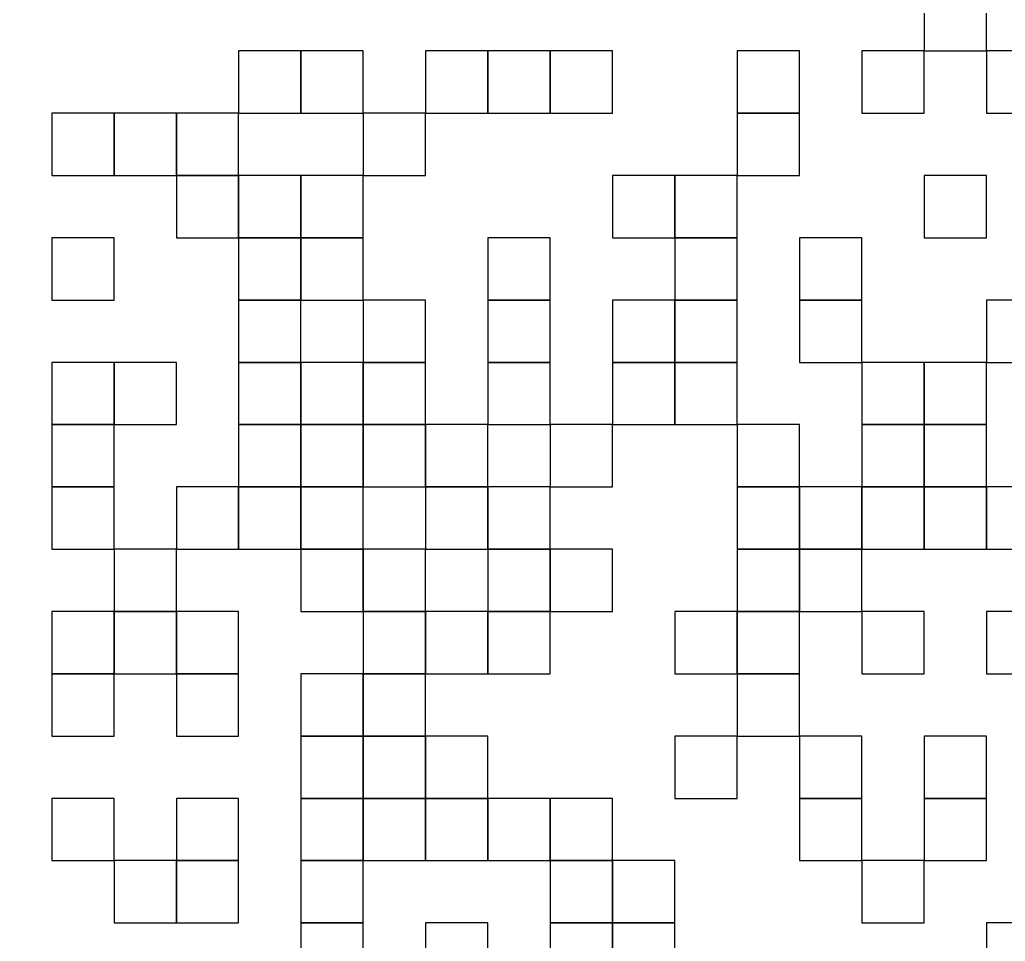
# Model space of a CAD drawing. Header units: millimetres. Extents: x -18 to 18, y -61 to 61.
# Drawn here: x -13.375 to -9.527, y 52.401 to 56.001 of the extents above; entities that cross this region are included whole.
import ezdxf

# ---------------------------------------------------------------- set-up
doc = ezdxf.new("R2010")
doc.units = ezdxf.units.MM
doc.header["$MEASUREMENT"] = 0
doc.layers.add('Layer 1', color=7, linetype='Continuous')

msp = doc.modelspace()

# ---------------------------------------------------------------- linework, layer by layer
at = {"layer": 'Layer 1', "color": 2}
msp.add_open_spline([(18.4995, 61.0002), (18.4995, 61.0002), (-18.4996, 61.0002), (-18.4996, 61.0002), (-18.4996, 61.0002), (-18.4996, 61.0002), (-18.4996, -61.0002), (-18.4996, -61.0002), (-18.4996, -61.0002), (-18.4996, -61.0002), (18.4995, -61.0002), (18.4995, -61.0002), (18.4995, -61.0002), (18.4995, -61.0002), (18.4995, 61.0002), (18.4995, 61.0002)], degree=3, knots=[0, 0, 0, 0, 0.2, 0.2, 0.2, 0.2, 0.4, 0.4, 0.4, 0.4, 0.6, 0.6, 0.6, 0.6, 1, 1, 1, 1], dxfattribs=at)
at = {"layer": 'Layer 1'}
for points in [[(-9.6008, 56.1222), (-9.6008, 56.1222), (-9.6008, 55.8789), (-9.6008, 55.8789), (-9.6008, 55.8789), (-9.6008, 55.8789), (-9.8442, 55.8789), (-9.8442, 55.8789), (-9.8442, 55.8789), (-9.8442, 55.8789), (-9.8442, 56.1222), (-9.8442, 56.1222), (-9.8442, 56.1222), (-9.8442, 56.1222), (-9.6008, 56.1222), (-9.6008, 56.1222)], [(-12.2771, 55.8789), (-12.2771, 55.8789), (-12.2771, 55.6355), (-12.2771, 55.6355), (-12.2771, 55.6355), (-12.2771, 55.6355), (-12.5204, 55.6355), (-12.5204, 55.6355), (-12.5204, 55.6355), (-12.5204, 55.6355), (-12.5204, 55.8789), (-12.5204, 55.8789), (-12.5204, 55.8789), (-12.5204, 55.8789), (-12.2771, 55.8789), (-12.2771, 55.8789)], [(-12.0337, 55.8789), (-12.0337, 55.8789), (-12.0337, 55.6355), (-12.0337, 55.6355), (-12.0337, 55.6355), (-12.0337, 55.6355), (-12.2771, 55.6355), (-12.2771, 55.6355), (-12.2771, 55.6355), (-12.2771, 55.6355), (-12.2771, 55.8789), (-12.2771, 55.8789), (-12.2771, 55.8789), (-12.2771, 55.8789), (-12.0337, 55.8789), (-12.0337, 55.8789)], [(-11.5472, 55.8789), (-11.5472, 55.8789), (-11.5472, 55.6355), (-11.5472, 55.6355), (-11.5472, 55.6355), (-11.5472, 55.6355), (-11.7905, 55.6355), (-11.7905, 55.6355), (-11.7905, 55.6355), (-11.7905, 55.6355), (-11.7905, 55.8789), (-11.7905, 55.8789), (-11.7905, 55.8789), (-11.7905, 55.8789), (-11.5472, 55.8789), (-11.5472, 55.8789)], [(-11.3039, 55.8789), (-11.3039, 55.8789), (-11.3039, 55.6355), (-11.3039, 55.6355), (-11.3039, 55.6355), (-11.3039, 55.6355), (-11.5472, 55.6355), (-11.5472, 55.6355), (-11.5472, 55.6355), (-11.5472, 55.6355), (-11.5472, 55.8789), (-11.5472, 55.8789), (-11.5472, 55.8789), (-11.5472, 55.8789), (-11.3039, 55.8789), (-11.3039, 55.8789)], [(-11.0605, 55.8789), (-11.0605, 55.8789), (-11.0605, 55.6355), (-11.0605, 55.6355), (-11.0605, 55.6355), (-11.0605, 55.6355), (-11.3039, 55.6355), (-11.3039, 55.6355), (-11.3039, 55.6355), (-11.3039, 55.6355), (-11.3039, 55.8789), (-11.3039, 55.8789), (-11.3039, 55.8789), (-11.3039, 55.8789), (-11.0605, 55.8789), (-11.0605, 55.8789)], [(-10.3307, 55.8789), (-10.3307, 55.8789), (-10.3307, 55.6355), (-10.3307, 55.6355), (-10.3307, 55.6355), (-10.3307, 55.6355), (-10.574, 55.6355), (-10.574, 55.6355), (-10.574, 55.6355), (-10.574, 55.6355), (-10.574, 55.8789), (-10.574, 55.8789), (-10.574, 55.8789), (-10.574, 55.8789), (-10.3307, 55.8789), (-10.3307, 55.8789)], [(-9.8442, 55.8789), (-9.8442, 55.8789), (-9.8442, 55.6355), (-9.8442, 55.6355), (-9.8442, 55.6355), (-9.8442, 55.6355), (-10.0875, 55.6355), (-10.0875, 55.6355), (-10.0875, 55.6355), (-10.0875, 55.6355), (-10.0875, 55.8789), (-10.0875, 55.8789), (-10.0875, 55.8789), (-10.0875, 55.8789), (-9.8442, 55.8789), (-9.8442, 55.8789)], [(-9.3575, 55.8789), (-9.3575, 55.8789), (-9.3575, 55.6355), (-9.3575, 55.6355), (-9.3575, 55.6355), (-9.3575, 55.6355), (-9.6008, 55.6355), (-9.6008, 55.6355), (-9.6008, 55.6355), (-9.6008, 55.6355), (-9.6008, 55.8789), (-9.6008, 55.8789), (-9.6008, 55.8789), (-9.6008, 55.8789), (-9.3575, 55.8789), (-9.3575, 55.8789)], [(-13.0069, 55.6355), (-13.0069, 55.6355), (-13.0069, 55.3922), (-13.0069, 55.3922), (-13.0069, 55.3922), (-13.0069, 55.3922), (-13.2503, 55.3922), (-13.2503, 55.3922), (-13.2503, 55.3922), (-13.2503, 55.3922), (-13.2503, 55.6355), (-13.2503, 55.6355), (-13.2503, 55.6355), (-13.2503, 55.6355), (-13.0069, 55.6355), (-13.0069, 55.6355)], [(-12.7636, 55.6355), (-12.7636, 55.6355), (-12.7636, 55.3922), (-12.7636, 55.3922), (-12.7636, 55.3922), (-12.7636, 55.3922), (-13.0069, 55.3922), (-13.0069, 55.3922), (-13.0069, 55.3922), (-13.0069, 55.3922), (-13.0069, 55.6355), (-13.0069, 55.6355), (-13.0069, 55.6355), (-13.0069, 55.6355), (-12.7636, 55.6355), (-12.7636, 55.6355)], [(-12.5204, 55.6355), (-12.5204, 55.6355), (-12.5204, 55.3922), (-12.5204, 55.3922), (-12.5204, 55.3922), (-12.5204, 55.3922), (-12.7636, 55.3922), (-12.7636, 55.3922), (-12.7636, 55.3922), (-12.7636, 55.3922), (-12.7636, 55.6355), (-12.7636, 55.6355), (-12.7636, 55.6355), (-12.7636, 55.6355), (-12.5204, 55.6355), (-12.5204, 55.6355)], [(-11.7905, 55.6355), (-11.7905, 55.6355), (-11.7905, 55.3922), (-11.7905, 55.3922), (-11.7905, 55.3922), (-11.7905, 55.3922), (-12.0337, 55.3922), (-12.0337, 55.3922), (-12.0337, 55.3922), (-12.0337, 55.3922), (-12.0337, 55.6355), (-12.0337, 55.6355), (-12.0337, 55.6355), (-12.0337, 55.6355), (-11.7905, 55.6355), (-11.7905, 55.6355)], [(-10.3307, 55.6355), (-10.3307, 55.6355), (-10.3307, 55.3922), (-10.3307, 55.3922), (-10.3307, 55.3922), (-10.3307, 55.3922), (-10.574, 55.3922), (-10.574, 55.3922), (-10.574, 55.3922), (-10.574, 55.3922), (-10.574, 55.6355), (-10.574, 55.6355), (-10.574, 55.6355), (-10.574, 55.6355), (-10.3307, 55.6355), (-10.3307, 55.6355)], [(-12.5204, 55.3922), (-12.5204, 55.3922), (-12.5204, 55.149), (-12.5204, 55.149), (-12.5204, 55.149), (-12.5204, 55.149), (-12.7636, 55.149), (-12.7636, 55.149), (-12.7636, 55.149), (-12.7636, 55.149), (-12.7636, 55.3922), (-12.7636, 55.3922), (-12.7636, 55.3922), (-12.7636, 55.3922), (-12.5204, 55.3922), (-12.5204, 55.3922)], [(-12.2771, 55.3922), (-12.2771, 55.3922), (-12.2771, 55.149), (-12.2771, 55.149), (-12.2771, 55.149), (-12.2771, 55.149), (-12.5204, 55.149), (-12.5204, 55.149), (-12.5204, 55.149), (-12.5204, 55.149), (-12.5204, 55.3922), (-12.5204, 55.3922), (-12.5204, 55.3922), (-12.5204, 55.3922), (-12.2771, 55.3922), (-12.2771, 55.3922)], [(-12.0337, 55.3922), (-12.0337, 55.3922), (-12.0337, 55.149), (-12.0337, 55.149), (-12.0337, 55.149), (-12.0337, 55.149), (-12.2771, 55.149), (-12.2771, 55.149), (-12.2771, 55.149), (-12.2771, 55.149), (-12.2771, 55.3922), (-12.2771, 55.3922), (-12.2771, 55.3922), (-12.2771, 55.3922), (-12.0337, 55.3922), (-12.0337, 55.3922)], [(-10.8172, 55.3922), (-10.8172, 55.3922), (-10.8172, 55.149), (-10.8172, 55.149), (-10.8172, 55.149), (-10.8172, 55.149), (-11.0605, 55.149), (-11.0605, 55.149), (-11.0605, 55.149), (-11.0605, 55.149), (-11.0605, 55.3922), (-11.0605, 55.3922), (-11.0605, 55.3922), (-11.0605, 55.3922), (-10.8172, 55.3922), (-10.8172, 55.3922)], [(-10.574, 55.3922), (-10.574, 55.3922), (-10.574, 55.149), (-10.574, 55.149), (-10.574, 55.149), (-10.574, 55.149), (-10.8172, 55.149), (-10.8172, 55.149), (-10.8172, 55.149), (-10.8172, 55.149), (-10.8172, 55.3922), (-10.8172, 55.3922), (-10.8172, 55.3922), (-10.8172, 55.3922), (-10.574, 55.3922), (-10.574, 55.3922)], [(-9.6008, 55.3922), (-9.6008, 55.3922), (-9.6008, 55.149), (-9.6008, 55.149), (-9.6008, 55.149), (-9.6008, 55.149), (-9.8442, 55.149), (-9.8442, 55.149), (-9.8442, 55.149), (-9.8442, 55.149), (-9.8442, 55.3922), (-9.8442, 55.3922), (-9.8442, 55.3922), (-9.8442, 55.3922), (-9.6008, 55.3922), (-9.6008, 55.3922)], [(-13.0069, 55.149), (-13.0069, 55.149), (-13.0069, 54.9057), (-13.0069, 54.9057), (-13.0069, 54.9057), (-13.0069, 54.9057), (-13.2503, 54.9057), (-13.2503, 54.9057), (-13.2503, 54.9057), (-13.2503, 54.9057), (-13.2503, 55.149), (-13.2503, 55.149), (-13.2503, 55.149), (-13.2503, 55.149), (-13.0069, 55.149), (-13.0069, 55.149)], [(-12.2771, 55.149), (-12.2771, 55.149), (-12.2771, 54.9057), (-12.2771, 54.9057), (-12.2771, 54.9057), (-12.2771, 54.9057), (-12.5204, 54.9057), (-12.5204, 54.9057), (-12.5204, 54.9057), (-12.5204, 54.9057), (-12.5204, 55.149), (-12.5204, 55.149), (-12.5204, 55.149), (-12.5204, 55.149), (-12.2771, 55.149), (-12.2771, 55.149)], [(-12.0337, 55.149), (-12.0337, 55.149), (-12.0337, 54.9057), (-12.0337, 54.9057), (-12.0337, 54.9057), (-12.0337, 54.9057), (-12.2771, 54.9057), (-12.2771, 54.9057), (-12.2771, 54.9057), (-12.2771, 54.9057), (-12.2771, 55.149), (-12.2771, 55.149), (-12.2771, 55.149), (-12.2771, 55.149), (-12.0337, 55.149), (-12.0337, 55.149)], [(-11.3039, 55.149), (-11.3039, 55.149), (-11.3039, 54.9057), (-11.3039, 54.9057), (-11.3039, 54.9057), (-11.3039, 54.9057), (-11.5472, 54.9057), (-11.5472, 54.9057), (-11.5472, 54.9057), (-11.5472, 54.9057), (-11.5472, 55.149), (-11.5472, 55.149), (-11.5472, 55.149), (-11.5472, 55.149), (-11.3039, 55.149), (-11.3039, 55.149)], [(-10.574, 55.149), (-10.574, 55.149), (-10.574, 54.9057), (-10.574, 54.9057), (-10.574, 54.9057), (-10.574, 54.9057), (-10.8172, 54.9057), (-10.8172, 54.9057), (-10.8172, 54.9057), (-10.8172, 54.9057), (-10.8172, 55.149), (-10.8172, 55.149), (-10.8172, 55.149), (-10.8172, 55.149), (-10.574, 55.149), (-10.574, 55.149)], [(-10.0875, 55.149), (-10.0875, 55.149), (-10.0875, 54.9057), (-10.0875, 54.9057), (-10.0875, 54.9057), (-10.0875, 54.9057), (-10.3307, 54.9057), (-10.3307, 54.9057), (-10.3307, 54.9057), (-10.3307, 54.9057), (-10.3307, 55.149), (-10.3307, 55.149), (-10.3307, 55.149), (-10.3307, 55.149), (-10.0875, 55.149), (-10.0875, 55.149)], [(-12.2771, 54.9057), (-12.2771, 54.9057), (-12.2771, 54.6623), (-12.2771, 54.6623), (-12.2771, 54.6623), (-12.2771, 54.6623), (-12.5204, 54.6623), (-12.5204, 54.6623), (-12.5204, 54.6623), (-12.5204, 54.6623), (-12.5204, 54.9057), (-12.5204, 54.9057), (-12.5204, 54.9057), (-12.5204, 54.9057), (-12.2771, 54.9057), (-12.2771, 54.9057)], [(-11.7905, 54.9057), (-11.7905, 54.9057), (-11.7905, 54.6623), (-11.7905, 54.6623), (-11.7905, 54.6623), (-11.7905, 54.6623), (-12.0337, 54.6623), (-12.0337, 54.6623), (-12.0337, 54.6623), (-12.0337, 54.6623), (-12.0337, 54.9057), (-12.0337, 54.9057), (-12.0337, 54.9057), (-12.0337, 54.9057), (-11.7905, 54.9057), (-11.7905, 54.9057)], [(-11.3039, 54.9057), (-11.3039, 54.9057), (-11.3039, 54.6623), (-11.3039, 54.6623), (-11.3039, 54.6623), (-11.3039, 54.6623), (-11.5472, 54.6623), (-11.5472, 54.6623), (-11.5472, 54.6623), (-11.5472, 54.6623), (-11.5472, 54.9057), (-11.5472, 54.9057), (-11.5472, 54.9057), (-11.5472, 54.9057), (-11.3039, 54.9057), (-11.3039, 54.9057)], [(-10.8172, 54.9057), (-10.8172, 54.9057), (-10.8172, 54.6623), (-10.8172, 54.6623), (-10.8172, 54.6623), (-10.8172, 54.6623), (-11.0605, 54.6623), (-11.0605, 54.6623), (-11.0605, 54.6623), (-11.0605, 54.6623), (-11.0605, 54.9057), (-11.0605, 54.9057), (-11.0605, 54.9057), (-11.0605, 54.9057), (-10.8172, 54.9057), (-10.8172, 54.9057)], [(-10.574, 54.9057), (-10.574, 54.9057), (-10.574, 54.6623), (-10.574, 54.6623), (-10.574, 54.6623), (-10.574, 54.6623), (-10.8172, 54.6623), (-10.8172, 54.6623), (-10.8172, 54.6623), (-10.8172, 54.6623), (-10.8172, 54.9057), (-10.8172, 54.9057), (-10.8172, 54.9057), (-10.8172, 54.9057), (-10.574, 54.9057), (-10.574, 54.9057)], [(-10.0875, 54.9057), (-10.0875, 54.9057), (-10.0875, 54.6623), (-10.0875, 54.6623), (-10.0875, 54.6623), (-10.0875, 54.6623), (-10.3307, 54.6623), (-10.3307, 54.6623), (-10.3307, 54.6623), (-10.3307, 54.6623), (-10.3307, 54.9057), (-10.3307, 54.9057), (-10.3307, 54.9057), (-10.3307, 54.9057), (-10.0875, 54.9057), (-10.0875, 54.9057)], [(-9.3575, 54.9057), (-9.3575, 54.9057), (-9.3575, 54.6623), (-9.3575, 54.6623), (-9.3575, 54.6623), (-9.3575, 54.6623), (-9.6008, 54.6623), (-9.6008, 54.6623), (-9.6008, 54.6623), (-9.6008, 54.6623), (-9.6008, 54.9057), (-9.6008, 54.9057), (-9.6008, 54.9057), (-9.6008, 54.9057), (-9.3575, 54.9057), (-9.3575, 54.9057)], [(-13.0069, 54.6623), (-13.0069, 54.6623), (-13.0069, 54.4191), (-13.0069, 54.4191), (-13.0069, 54.4191), (-13.0069, 54.4191), (-13.2503, 54.4191), (-13.2503, 54.4191), (-13.2503, 54.4191), (-13.2503, 54.4191), (-13.2503, 54.6623), (-13.2503, 54.6623), (-13.2503, 54.6623), (-13.2503, 54.6623), (-13.0069, 54.6623), (-13.0069, 54.6623)], [(-12.7636, 54.6623), (-12.7636, 54.6623), (-12.7636, 54.4191), (-12.7636, 54.4191), (-12.7636, 54.4191), (-12.7636, 54.4191), (-13.0069, 54.4191), (-13.0069, 54.4191), (-13.0069, 54.4191), (-13.0069, 54.4191), (-13.0069, 54.6623), (-13.0069, 54.6623), (-13.0069, 54.6623), (-13.0069, 54.6623), (-12.7636, 54.6623), (-12.7636, 54.6623)], [(-12.2771, 54.6623), (-12.2771, 54.6623), (-12.2771, 54.4191), (-12.2771, 54.4191), (-12.2771, 54.4191), (-12.2771, 54.4191), (-12.5204, 54.4191), (-12.5204, 54.4191), (-12.5204, 54.4191), (-12.5204, 54.4191), (-12.5204, 54.6623), (-12.5204, 54.6623), (-12.5204, 54.6623), (-12.5204, 54.6623), (-12.2771, 54.6623), (-12.2771, 54.6623)], [(-12.0337, 54.6623), (-12.0337, 54.6623), (-12.0337, 54.4191), (-12.0337, 54.4191), (-12.0337, 54.4191), (-12.0337, 54.4191), (-12.2771, 54.4191), (-12.2771, 54.4191), (-12.2771, 54.4191), (-12.2771, 54.4191), (-12.2771, 54.6623), (-12.2771, 54.6623), (-12.2771, 54.6623), (-12.2771, 54.6623), (-12.0337, 54.6623), (-12.0337, 54.6623)], [(-11.7905, 54.6623), (-11.7905, 54.6623), (-11.7905, 54.4191), (-11.7905, 54.4191), (-11.7905, 54.4191), (-11.7905, 54.4191), (-12.0337, 54.4191), (-12.0337, 54.4191), (-12.0337, 54.4191), (-12.0337, 54.4191), (-12.0337, 54.6623), (-12.0337, 54.6623), (-12.0337, 54.6623), (-12.0337, 54.6623), (-11.7905, 54.6623), (-11.7905, 54.6623)], [(-11.3039, 54.6623), (-11.3039, 54.6623), (-11.3039, 54.4191), (-11.3039, 54.4191), (-11.3039, 54.4191), (-11.3039, 54.4191), (-11.5472, 54.4191), (-11.5472, 54.4191), (-11.5472, 54.4191), (-11.5472, 54.4191), (-11.5472, 54.6623), (-11.5472, 54.6623), (-11.5472, 54.6623), (-11.5472, 54.6623), (-11.3039, 54.6623), (-11.3039, 54.6623)], [(-10.8172, 54.6623), (-10.8172, 54.6623), (-10.8172, 54.4191), (-10.8172, 54.4191), (-10.8172, 54.4191), (-10.8172, 54.4191), (-11.0605, 54.4191), (-11.0605, 54.4191), (-11.0605, 54.4191), (-11.0605, 54.4191), (-11.0605, 54.6623), (-11.0605, 54.6623), (-11.0605, 54.6623), (-11.0605, 54.6623), (-10.8172, 54.6623), (-10.8172, 54.6623)], [(-10.574, 54.6623), (-10.574, 54.6623), (-10.574, 54.4191), (-10.574, 54.4191), (-10.574, 54.4191), (-10.574, 54.4191), (-10.8172, 54.4191), (-10.8172, 54.4191), (-10.8172, 54.4191), (-10.8172, 54.4191), (-10.8172, 54.6623), (-10.8172, 54.6623), (-10.8172, 54.6623), (-10.8172, 54.6623), (-10.574, 54.6623), (-10.574, 54.6623)], [(-9.8442, 54.6623), (-9.8442, 54.6623), (-9.8442, 54.4191), (-9.8442, 54.4191), (-9.8442, 54.4191), (-9.8442, 54.4191), (-10.0875, 54.4191), (-10.0875, 54.4191), (-10.0875, 54.4191), (-10.0875, 54.4191), (-10.0875, 54.6623), (-10.0875, 54.6623), (-10.0875, 54.6623), (-10.0875, 54.6623), (-9.8442, 54.6623), (-9.8442, 54.6623)], [(-9.6008, 54.6623), (-9.6008, 54.6623), (-9.6008, 54.4191), (-9.6008, 54.4191), (-9.6008, 54.4191), (-9.6008, 54.4191), (-9.8442, 54.4191), (-9.8442, 54.4191), (-9.8442, 54.4191), (-9.8442, 54.4191), (-9.8442, 54.6623), (-9.8442, 54.6623), (-9.8442, 54.6623), (-9.8442, 54.6623), (-9.6008, 54.6623), (-9.6008, 54.6623)], [(-13.0069, 54.4191), (-13.0069, 54.4191), (-13.0069, 54.1758), (-13.0069, 54.1758), (-13.0069, 54.1758), (-13.0069, 54.1758), (-13.2503, 54.1758), (-13.2503, 54.1758), (-13.2503, 54.1758), (-13.2503, 54.1758), (-13.2503, 54.4191), (-13.2503, 54.4191), (-13.2503, 54.4191), (-13.2503, 54.4191), (-13.0069, 54.4191), (-13.0069, 54.4191)], [(-12.2771, 54.4191), (-12.2771, 54.4191), (-12.2771, 54.1758), (-12.2771, 54.1758), (-12.2771, 54.1758), (-12.2771, 54.1758), (-12.5204, 54.1758), (-12.5204, 54.1758), (-12.5204, 54.1758), (-12.5204, 54.1758), (-12.5204, 54.4191), (-12.5204, 54.4191), (-12.5204, 54.4191), (-12.5204, 54.4191), (-12.2771, 54.4191), (-12.2771, 54.4191)], [(-12.0337, 54.4191), (-12.0337, 54.4191), (-12.0337, 54.1758), (-12.0337, 54.1758), (-12.0337, 54.1758), (-12.0337, 54.1758), (-12.2771, 54.1758), (-12.2771, 54.1758), (-12.2771, 54.1758), (-12.2771, 54.1758), (-12.2771, 54.4191), (-12.2771, 54.4191), (-12.2771, 54.4191), (-12.2771, 54.4191), (-12.0337, 54.4191), (-12.0337, 54.4191)], [(-11.7905, 54.4191), (-11.7905, 54.4191), (-11.7905, 54.1758), (-11.7905, 54.1758), (-11.7905, 54.1758), (-11.7905, 54.1758), (-12.0337, 54.1758), (-12.0337, 54.1758), (-12.0337, 54.1758), (-12.0337, 54.1758), (-12.0337, 54.4191), (-12.0337, 54.4191), (-12.0337, 54.4191), (-12.0337, 54.4191), (-11.7905, 54.4191), (-11.7905, 54.4191)], [(-11.5472, 54.4191), (-11.5472, 54.4191), (-11.5472, 54.1758), (-11.5472, 54.1758), (-11.5472, 54.1758), (-11.5472, 54.1758), (-11.7905, 54.1758), (-11.7905, 54.1758), (-11.7905, 54.1758), (-11.7905, 54.1758), (-11.7905, 54.4191), (-11.7905, 54.4191), (-11.7905, 54.4191), (-11.7905, 54.4191), (-11.5472, 54.4191), (-11.5472, 54.4191)], [(-11.0605, 54.4191), (-11.0605, 54.4191), (-11.0605, 54.1758), (-11.0605, 54.1758), (-11.0605, 54.1758), (-11.0605, 54.1758), (-11.3039, 54.1758), (-11.3039, 54.1758), (-11.3039, 54.1758), (-11.3039, 54.1758), (-11.3039, 54.4191), (-11.3039, 54.4191), (-11.3039, 54.4191), (-11.3039, 54.4191), (-11.0605, 54.4191), (-11.0605, 54.4191)], [(-10.3307, 54.4191), (-10.3307, 54.4191), (-10.3307, 54.1758), (-10.3307, 54.1758), (-10.3307, 54.1758), (-10.3307, 54.1758), (-10.574, 54.1758), (-10.574, 54.1758), (-10.574, 54.1758), (-10.574, 54.1758), (-10.574, 54.4191), (-10.574, 54.4191), (-10.574, 54.4191), (-10.574, 54.4191), (-10.3307, 54.4191), (-10.3307, 54.4191)], [(-9.8442, 54.4191), (-9.8442, 54.4191), (-9.8442, 54.1758), (-9.8442, 54.1758), (-9.8442, 54.1758), (-9.8442, 54.1758), (-10.0875, 54.1758), (-10.0875, 54.1758), (-10.0875, 54.1758), (-10.0875, 54.1758), (-10.0875, 54.4191), (-10.0875, 54.4191), (-10.0875, 54.4191), (-10.0875, 54.4191), (-9.8442, 54.4191), (-9.8442, 54.4191)], [(-9.6008, 54.4191), (-9.6008, 54.4191), (-9.6008, 54.1758), (-9.6008, 54.1758), (-9.6008, 54.1758), (-9.6008, 54.1758), (-9.8442, 54.1758), (-9.8442, 54.1758), (-9.8442, 54.1758), (-9.8442, 54.1758), (-9.8442, 54.4191), (-9.8442, 54.4191), (-9.8442, 54.4191), (-9.8442, 54.4191), (-9.6008, 54.4191), (-9.6008, 54.4191)], [(-13.0069, 54.1758), (-13.0069, 54.1758), (-13.0069, 53.9325), (-13.0069, 53.9325), (-13.0069, 53.9325), (-13.0069, 53.9325), (-13.2503, 53.9325), (-13.2503, 53.9325), (-13.2503, 53.9325), (-13.2503, 53.9325), (-13.2503, 54.1758), (-13.2503, 54.1758), (-13.2503, 54.1758), (-13.2503, 54.1758), (-13.0069, 54.1758), (-13.0069, 54.1758)], [(-12.5204, 54.1758), (-12.5204, 54.1758), (-12.5204, 53.9325), (-12.5204, 53.9325), (-12.5204, 53.9325), (-12.5204, 53.9325), (-12.7636, 53.9325), (-12.7636, 53.9325), (-12.7636, 53.9325), (-12.7636, 53.9325), (-12.7636, 54.1758), (-12.7636, 54.1758), (-12.7636, 54.1758), (-12.7636, 54.1758), (-12.5204, 54.1758), (-12.5204, 54.1758)], [(-12.2771, 54.1758), (-12.2771, 54.1758), (-12.2771, 53.9325), (-12.2771, 53.9325), (-12.2771, 53.9325), (-12.2771, 53.9325), (-12.5204, 53.9325), (-12.5204, 53.9325), (-12.5204, 53.9325), (-12.5204, 53.9325), (-12.5204, 54.1758), (-12.5204, 54.1758), (-12.5204, 54.1758), (-12.5204, 54.1758), (-12.2771, 54.1758), (-12.2771, 54.1758)], [(-12.0337, 54.1758), (-12.0337, 54.1758), (-12.0337, 53.9325), (-12.0337, 53.9325), (-12.0337, 53.9325), (-12.0337, 53.9325), (-12.2771, 53.9325), (-12.2771, 53.9325), (-12.2771, 53.9325), (-12.2771, 53.9325), (-12.2771, 54.1758), (-12.2771, 54.1758), (-12.2771, 54.1758), (-12.2771, 54.1758), (-12.0337, 54.1758), (-12.0337, 54.1758)], [(-11.5472, 54.1758), (-11.5472, 54.1758), (-11.5472, 53.9325), (-11.5472, 53.9325), (-11.5472, 53.9325), (-11.5472, 53.9325), (-11.7905, 53.9325), (-11.7905, 53.9325), (-11.7905, 53.9325), (-11.7905, 53.9325), (-11.7905, 54.1758), (-11.7905, 54.1758), (-11.7905, 54.1758), (-11.7905, 54.1758), (-11.5472, 54.1758), (-11.5472, 54.1758)], [(-11.3039, 54.1758), (-11.3039, 54.1758), (-11.3039, 53.9325), (-11.3039, 53.9325), (-11.3039, 53.9325), (-11.3039, 53.9325), (-11.5472, 53.9325), (-11.5472, 53.9325), (-11.5472, 53.9325), (-11.5472, 53.9325), (-11.5472, 54.1758), (-11.5472, 54.1758), (-11.5472, 54.1758), (-11.5472, 54.1758), (-11.3039, 54.1758), (-11.3039, 54.1758)], [(-10.3307, 54.1758), (-10.3307, 54.1758), (-10.3307, 53.9325), (-10.3307, 53.9325), (-10.3307, 53.9325), (-10.3307, 53.9325), (-10.574, 53.9325), (-10.574, 53.9325), (-10.574, 53.9325), (-10.574, 53.9325), (-10.574, 54.1758), (-10.574, 54.1758), (-10.574, 54.1758), (-10.574, 54.1758), (-10.3307, 54.1758), (-10.3307, 54.1758)], [(-10.0875, 54.1758), (-10.0875, 54.1758), (-10.0875, 53.9325), (-10.0875, 53.9325), (-10.0875, 53.9325), (-10.0875, 53.9325), (-10.3307, 53.9325), (-10.3307, 53.9325), (-10.3307, 53.9325), (-10.3307, 53.9325), (-10.3307, 54.1758), (-10.3307, 54.1758), (-10.3307, 54.1758), (-10.3307, 54.1758), (-10.0875, 54.1758), (-10.0875, 54.1758)], [(-9.8442, 54.1758), (-9.8442, 54.1758), (-9.8442, 53.9325), (-9.8442, 53.9325), (-9.8442, 53.9325), (-9.8442, 53.9325), (-10.0875, 53.9325), (-10.0875, 53.9325), (-10.0875, 53.9325), (-10.0875, 53.9325), (-10.0875, 54.1758), (-10.0875, 54.1758), (-10.0875, 54.1758), (-10.0875, 54.1758), (-9.8442, 54.1758), (-9.8442, 54.1758)], [(-9.6008, 54.1758), (-9.6008, 54.1758), (-9.6008, 53.9325), (-9.6008, 53.9325), (-9.6008, 53.9325), (-9.6008, 53.9325), (-9.8442, 53.9325), (-9.8442, 53.9325), (-9.8442, 53.9325), (-9.8442, 53.9325), (-9.8442, 54.1758), (-9.8442, 54.1758), (-9.8442, 54.1758), (-9.8442, 54.1758), (-9.6008, 54.1758), (-9.6008, 54.1758)], [(-9.3575, 54.1758), (-9.3575, 54.1758), (-9.3575, 53.9325), (-9.3575, 53.9325), (-9.3575, 53.9325), (-9.3575, 53.9325), (-9.6008, 53.9325), (-9.6008, 53.9325), (-9.6008, 53.9325), (-9.6008, 53.9325), (-9.6008, 54.1758), (-9.6008, 54.1758), (-9.6008, 54.1758), (-9.6008, 54.1758), (-9.3575, 54.1758), (-9.3575, 54.1758)], [(-12.7636, 53.9325), (-12.7636, 53.9325), (-12.7636, 53.6893), (-12.7636, 53.6893), (-12.7636, 53.6893), (-12.7636, 53.6893), (-13.0069, 53.6893), (-13.0069, 53.6893), (-13.0069, 53.6893), (-13.0069, 53.6893), (-13.0069, 53.9325), (-13.0069, 53.9325), (-13.0069, 53.9325), (-13.0069, 53.9325), (-12.7636, 53.9325), (-12.7636, 53.9325)], [(-12.0337, 53.9325), (-12.0337, 53.9325), (-12.0337, 53.6893), (-12.0337, 53.6893), (-12.0337, 53.6893), (-12.0337, 53.6893), (-12.2771, 53.6893), (-12.2771, 53.6893), (-12.2771, 53.6893), (-12.2771, 53.6893), (-12.2771, 53.9325), (-12.2771, 53.9325), (-12.2771, 53.9325), (-12.2771, 53.9325), (-12.0337, 53.9325), (-12.0337, 53.9325)], [(-11.7905, 53.9325), (-11.7905, 53.9325), (-11.7905, 53.6893), (-11.7905, 53.6893), (-11.7905, 53.6893), (-11.7905, 53.6893), (-12.0337, 53.6893), (-12.0337, 53.6893), (-12.0337, 53.6893), (-12.0337, 53.6893), (-12.0337, 53.9325), (-12.0337, 53.9325), (-12.0337, 53.9325), (-12.0337, 53.9325), (-11.7905, 53.9325), (-11.7905, 53.9325)], [(-11.3039, 53.9325), (-11.3039, 53.9325), (-11.3039, 53.6893), (-11.3039, 53.6893), (-11.3039, 53.6893), (-11.3039, 53.6893), (-11.5472, 53.6893), (-11.5472, 53.6893), (-11.5472, 53.6893), (-11.5472, 53.6893), (-11.5472, 53.9325), (-11.5472, 53.9325), (-11.5472, 53.9325), (-11.5472, 53.9325), (-11.3039, 53.9325), (-11.3039, 53.9325)], [(-11.0605, 53.9325), (-11.0605, 53.9325), (-11.0605, 53.6893), (-11.0605, 53.6893), (-11.0605, 53.6893), (-11.0605, 53.6893), (-11.3039, 53.6893), (-11.3039, 53.6893), (-11.3039, 53.6893), (-11.3039, 53.6893), (-11.3039, 53.9325), (-11.3039, 53.9325), (-11.3039, 53.9325), (-11.3039, 53.9325), (-11.0605, 53.9325), (-11.0605, 53.9325)], [(-10.3307, 53.9325), (-10.3307, 53.9325), (-10.3307, 53.6893), (-10.3307, 53.6893), (-10.3307, 53.6893), (-10.3307, 53.6893), (-10.574, 53.6893), (-10.574, 53.6893), (-10.574, 53.6893), (-10.574, 53.6893), (-10.574, 53.9325), (-10.574, 53.9325), (-10.574, 53.9325), (-10.574, 53.9325), (-10.3307, 53.9325), (-10.3307, 53.9325)], [(-10.0875, 53.9325), (-10.0875, 53.9325), (-10.0875, 53.6893), (-10.0875, 53.6893), (-10.0875, 53.6893), (-10.0875, 53.6893), (-10.3307, 53.6893), (-10.3307, 53.6893), (-10.3307, 53.6893), (-10.3307, 53.6893), (-10.3307, 53.9325), (-10.3307, 53.9325), (-10.3307, 53.9325), (-10.3307, 53.9325), (-10.0875, 53.9325), (-10.0875, 53.9325)], [(-13.0069, 53.6893), (-13.0069, 53.6893), (-13.0069, 53.4459), (-13.0069, 53.4459), (-13.0069, 53.4459), (-13.0069, 53.4459), (-13.2503, 53.4459), (-13.2503, 53.4459), (-13.2503, 53.4459), (-13.2503, 53.4459), (-13.2503, 53.6893), (-13.2503, 53.6893), (-13.2503, 53.6893), (-13.2503, 53.6893), (-13.0069, 53.6893), (-13.0069, 53.6893)], [(-12.7636, 53.6893), (-12.7636, 53.6893), (-12.7636, 53.4459), (-12.7636, 53.4459), (-12.7636, 53.4459), (-12.7636, 53.4459), (-13.0069, 53.4459), (-13.0069, 53.4459), (-13.0069, 53.4459), (-13.0069, 53.4459), (-13.0069, 53.6893), (-13.0069, 53.6893), (-13.0069, 53.6893), (-13.0069, 53.6893), (-12.7636, 53.6893), (-12.7636, 53.6893)], [(-12.5204, 53.6893), (-12.5204, 53.6893), (-12.5204, 53.4459), (-12.5204, 53.4459), (-12.5204, 53.4459), (-12.5204, 53.4459), (-12.7636, 53.4459), (-12.7636, 53.4459), (-12.7636, 53.4459), (-12.7636, 53.4459), (-12.7636, 53.6893), (-12.7636, 53.6893), (-12.7636, 53.6893), (-12.7636, 53.6893), (-12.5204, 53.6893), (-12.5204, 53.6893)], [(-11.7905, 53.6893), (-11.7905, 53.6893), (-11.7905, 53.4459), (-11.7905, 53.4459), (-11.7905, 53.4459), (-11.7905, 53.4459), (-12.0337, 53.4459), (-12.0337, 53.4459), (-12.0337, 53.4459), (-12.0337, 53.4459), (-12.0337, 53.6893), (-12.0337, 53.6893), (-12.0337, 53.6893), (-12.0337, 53.6893), (-11.7905, 53.6893), (-11.7905, 53.6893)], [(-11.5472, 53.6893), (-11.5472, 53.6893), (-11.5472, 53.4459), (-11.5472, 53.4459), (-11.5472, 53.4459), (-11.5472, 53.4459), (-11.7905, 53.4459), (-11.7905, 53.4459), (-11.7905, 53.4459), (-11.7905, 53.4459), (-11.7905, 53.6893), (-11.7905, 53.6893), (-11.7905, 53.6893), (-11.7905, 53.6893), (-11.5472, 53.6893), (-11.5472, 53.6893)], [(-11.3039, 53.6893), (-11.3039, 53.6893), (-11.3039, 53.4459), (-11.3039, 53.4459), (-11.3039, 53.4459), (-11.3039, 53.4459), (-11.5472, 53.4459), (-11.5472, 53.4459), (-11.5472, 53.4459), (-11.5472, 53.4459), (-11.5472, 53.6893), (-11.5472, 53.6893), (-11.5472, 53.6893), (-11.5472, 53.6893), (-11.3039, 53.6893), (-11.3039, 53.6893)], [(-10.574, 53.6893), (-10.574, 53.6893), (-10.574, 53.4459), (-10.574, 53.4459), (-10.574, 53.4459), (-10.574, 53.4459), (-10.8172, 53.4459), (-10.8172, 53.4459), (-10.8172, 53.4459), (-10.8172, 53.4459), (-10.8172, 53.6893), (-10.8172, 53.6893), (-10.8172, 53.6893), (-10.8172, 53.6893), (-10.574, 53.6893), (-10.574, 53.6893)], [(-10.3307, 53.6893), (-10.3307, 53.6893), (-10.3307, 53.4459), (-10.3307, 53.4459), (-10.3307, 53.4459), (-10.3307, 53.4459), (-10.574, 53.4459), (-10.574, 53.4459), (-10.574, 53.4459), (-10.574, 53.4459), (-10.574, 53.6893), (-10.574, 53.6893), (-10.574, 53.6893), (-10.574, 53.6893), (-10.3307, 53.6893), (-10.3307, 53.6893)], [(-9.8442, 53.6893), (-9.8442, 53.6893), (-9.8442, 53.4459), (-9.8442, 53.4459), (-9.8442, 53.4459), (-9.8442, 53.4459), (-10.0875, 53.4459), (-10.0875, 53.4459), (-10.0875, 53.4459), (-10.0875, 53.4459), (-10.0875, 53.6893), (-10.0875, 53.6893), (-10.0875, 53.6893), (-10.0875, 53.6893), (-9.8442, 53.6893), (-9.8442, 53.6893)], [(-9.3575, 53.6893), (-9.3575, 53.6893), (-9.3575, 53.4459), (-9.3575, 53.4459), (-9.3575, 53.4459), (-9.3575, 53.4459), (-9.6008, 53.4459), (-9.6008, 53.4459), (-9.6008, 53.4459), (-9.6008, 53.4459), (-9.6008, 53.6893), (-9.6008, 53.6893), (-9.6008, 53.6893), (-9.6008, 53.6893), (-9.3575, 53.6893), (-9.3575, 53.6893)], [(-13.0069, 53.4459), (-13.0069, 53.4459), (-13.0069, 53.2026), (-13.0069, 53.2026), (-13.0069, 53.2026), (-13.0069, 53.2026), (-13.2503, 53.2026), (-13.2503, 53.2026), (-13.2503, 53.2026), (-13.2503, 53.2026), (-13.2503, 53.4459), (-13.2503, 53.4459), (-13.2503, 53.4459), (-13.2503, 53.4459), (-13.0069, 53.4459), (-13.0069, 53.4459)], [(-12.5204, 53.4459), (-12.5204, 53.4459), (-12.5204, 53.2026), (-12.5204, 53.2026), (-12.5204, 53.2026), (-12.5204, 53.2026), (-12.7636, 53.2026), (-12.7636, 53.2026), (-12.7636, 53.2026), (-12.7636, 53.2026), (-12.7636, 53.4459), (-12.7636, 53.4459), (-12.7636, 53.4459), (-12.7636, 53.4459), (-12.5204, 53.4459), (-12.5204, 53.4459)], [(-12.0337, 53.4459), (-12.0337, 53.4459), (-12.0337, 53.2026), (-12.0337, 53.2026), (-12.0337, 53.2026), (-12.0337, 53.2026), (-12.2771, 53.2026), (-12.2771, 53.2026), (-12.2771, 53.2026), (-12.2771, 53.2026), (-12.2771, 53.4459), (-12.2771, 53.4459), (-12.2771, 53.4459), (-12.2771, 53.4459), (-12.0337, 53.4459), (-12.0337, 53.4459)], [(-11.7905, 53.4459), (-11.7905, 53.4459), (-11.7905, 53.2026), (-11.7905, 53.2026), (-11.7905, 53.2026), (-11.7905, 53.2026), (-12.0337, 53.2026), (-12.0337, 53.2026), (-12.0337, 53.2026), (-12.0337, 53.2026), (-12.0337, 53.4459), (-12.0337, 53.4459), (-12.0337, 53.4459), (-12.0337, 53.4459), (-11.7905, 53.4459), (-11.7905, 53.4459)], [(-10.3307, 53.4459), (-10.3307, 53.4459), (-10.3307, 53.2026), (-10.3307, 53.2026), (-10.3307, 53.2026), (-10.3307, 53.2026), (-10.574, 53.2026), (-10.574, 53.2026), (-10.574, 53.2026), (-10.574, 53.2026), (-10.574, 53.4459), (-10.574, 53.4459), (-10.574, 53.4459), (-10.574, 53.4459), (-10.3307, 53.4459), (-10.3307, 53.4459)], [(-12.0337, 53.2026), (-12.0337, 53.2026), (-12.0337, 52.9593), (-12.0337, 52.9593), (-12.0337, 52.9593), (-12.0337, 52.9593), (-12.2771, 52.9593), (-12.2771, 52.9593), (-12.2771, 52.9593), (-12.2771, 52.9593), (-12.2771, 53.2026), (-12.2771, 53.2026), (-12.2771, 53.2026), (-12.2771, 53.2026), (-12.0337, 53.2026), (-12.0337, 53.2026)], [(-11.7905, 53.2026), (-11.7905, 53.2026), (-11.7905, 52.9593), (-11.7905, 52.9593), (-11.7905, 52.9593), (-11.7905, 52.9593), (-12.0337, 52.9593), (-12.0337, 52.9593), (-12.0337, 52.9593), (-12.0337, 52.9593), (-12.0337, 53.2026), (-12.0337, 53.2026), (-12.0337, 53.2026), (-12.0337, 53.2026), (-11.7905, 53.2026), (-11.7905, 53.2026)], [(-11.5472, 53.2026), (-11.5472, 53.2026), (-11.5472, 52.9593), (-11.5472, 52.9593), (-11.5472, 52.9593), (-11.5472, 52.9593), (-11.7905, 52.9593), (-11.7905, 52.9593), (-11.7905, 52.9593), (-11.7905, 52.9593), (-11.7905, 53.2026), (-11.7905, 53.2026), (-11.7905, 53.2026), (-11.7905, 53.2026), (-11.5472, 53.2026), (-11.5472, 53.2026)], [(-10.574, 53.2026), (-10.574, 53.2026), (-10.574, 52.9593), (-10.574, 52.9593), (-10.574, 52.9593), (-10.574, 52.9593), (-10.8172, 52.9593), (-10.8172, 52.9593), (-10.8172, 52.9593), (-10.8172, 52.9593), (-10.8172, 53.2026), (-10.8172, 53.2026), (-10.8172, 53.2026), (-10.8172, 53.2026), (-10.574, 53.2026), (-10.574, 53.2026)], [(-10.0875, 53.2026), (-10.0875, 53.2026), (-10.0875, 52.9593), (-10.0875, 52.9593), (-10.0875, 52.9593), (-10.0875, 52.9593), (-10.3307, 52.9593), (-10.3307, 52.9593), (-10.3307, 52.9593), (-10.3307, 52.9593), (-10.3307, 53.2026), (-10.3307, 53.2026), (-10.3307, 53.2026), (-10.3307, 53.2026), (-10.0875, 53.2026), (-10.0875, 53.2026)], [(-9.6008, 53.2026), (-9.6008, 53.2026), (-9.6008, 52.9593), (-9.6008, 52.9593), (-9.6008, 52.9593), (-9.6008, 52.9593), (-9.8442, 52.9593), (-9.8442, 52.9593), (-9.8442, 52.9593), (-9.8442, 52.9593), (-9.8442, 53.2026), (-9.8442, 53.2026), (-9.8442, 53.2026), (-9.8442, 53.2026), (-9.6008, 53.2026), (-9.6008, 53.2026)], [(-13.0069, 52.9593), (-13.0069, 52.9593), (-13.0069, 52.7161), (-13.0069, 52.7161), (-13.0069, 52.7161), (-13.0069, 52.7161), (-13.2503, 52.7161), (-13.2503, 52.7161), (-13.2503, 52.7161), (-13.2503, 52.7161), (-13.2503, 52.9593), (-13.2503, 52.9593), (-13.2503, 52.9593), (-13.2503, 52.9593), (-13.0069, 52.9593), (-13.0069, 52.9593)], [(-12.5204, 52.9593), (-12.5204, 52.9593), (-12.5204, 52.7161), (-12.5204, 52.7161), (-12.5204, 52.7161), (-12.5204, 52.7161), (-12.7636, 52.7161), (-12.7636, 52.7161), (-12.7636, 52.7161), (-12.7636, 52.7161), (-12.7636, 52.9593), (-12.7636, 52.9593), (-12.7636, 52.9593), (-12.7636, 52.9593), (-12.5204, 52.9593), (-12.5204, 52.9593)], [(-12.0337, 52.9593), (-12.0337, 52.9593), (-12.0337, 52.7161), (-12.0337, 52.7161), (-12.0337, 52.7161), (-12.0337, 52.7161), (-12.2771, 52.7161), (-12.2771, 52.7161), (-12.2771, 52.7161), (-12.2771, 52.7161), (-12.2771, 52.9593), (-12.2771, 52.9593), (-12.2771, 52.9593), (-12.2771, 52.9593), (-12.0337, 52.9593), (-12.0337, 52.9593)], [(-11.7905, 52.9593), (-11.7905, 52.9593), (-11.7905, 52.7161), (-11.7905, 52.7161), (-11.7905, 52.7161), (-11.7905, 52.7161), (-12.0337, 52.7161), (-12.0337, 52.7161), (-12.0337, 52.7161), (-12.0337, 52.7161), (-12.0337, 52.9593), (-12.0337, 52.9593), (-12.0337, 52.9593), (-12.0337, 52.9593), (-11.7905, 52.9593), (-11.7905, 52.9593)], [(-11.5472, 52.9593), (-11.5472, 52.9593), (-11.5472, 52.7161), (-11.5472, 52.7161), (-11.5472, 52.7161), (-11.5472, 52.7161), (-11.7905, 52.7161), (-11.7905, 52.7161), (-11.7905, 52.7161), (-11.7905, 52.7161), (-11.7905, 52.9593), (-11.7905, 52.9593), (-11.7905, 52.9593), (-11.7905, 52.9593), (-11.5472, 52.9593), (-11.5472, 52.9593)], [(-11.3039, 52.9593), (-11.3039, 52.9593), (-11.3039, 52.7161), (-11.3039, 52.7161), (-11.3039, 52.7161), (-11.3039, 52.7161), (-11.5472, 52.7161), (-11.5472, 52.7161), (-11.5472, 52.7161), (-11.5472, 52.7161), (-11.5472, 52.9593), (-11.5472, 52.9593), (-11.5472, 52.9593), (-11.5472, 52.9593), (-11.3039, 52.9593), (-11.3039, 52.9593)], [(-11.0605, 52.9593), (-11.0605, 52.9593), (-11.0605, 52.7161), (-11.0605, 52.7161), (-11.0605, 52.7161), (-11.0605, 52.7161), (-11.3039, 52.7161), (-11.3039, 52.7161), (-11.3039, 52.7161), (-11.3039, 52.7161), (-11.3039, 52.9593), (-11.3039, 52.9593), (-11.3039, 52.9593), (-11.3039, 52.9593), (-11.0605, 52.9593), (-11.0605, 52.9593)], [(-10.0875, 52.9593), (-10.0875, 52.9593), (-10.0875, 52.7161), (-10.0875, 52.7161), (-10.0875, 52.7161), (-10.0875, 52.7161), (-10.3307, 52.7161), (-10.3307, 52.7161), (-10.3307, 52.7161), (-10.3307, 52.7161), (-10.3307, 52.9593), (-10.3307, 52.9593), (-10.3307, 52.9593), (-10.3307, 52.9593), (-10.0875, 52.9593), (-10.0875, 52.9593)], [(-9.6008, 52.9593), (-9.6008, 52.9593), (-9.6008, 52.7161), (-9.6008, 52.7161), (-9.6008, 52.7161), (-9.6008, 52.7161), (-9.8442, 52.7161), (-9.8442, 52.7161), (-9.8442, 52.7161), (-9.8442, 52.7161), (-9.8442, 52.9593), (-9.8442, 52.9593), (-9.8442, 52.9593), (-9.8442, 52.9593), (-9.6008, 52.9593), (-9.6008, 52.9593)], [(-12.7636, 52.7161), (-12.7636, 52.7161), (-12.7636, 52.4728), (-12.7636, 52.4728), (-12.7636, 52.4728), (-12.7636, 52.4728), (-13.0069, 52.4728), (-13.0069, 52.4728), (-13.0069, 52.4728), (-13.0069, 52.4728), (-13.0069, 52.7161), (-13.0069, 52.7161), (-13.0069, 52.7161), (-13.0069, 52.7161), (-12.7636, 52.7161), (-12.7636, 52.7161)], [(-12.5204, 52.7161), (-12.5204, 52.7161), (-12.5204, 52.4728), (-12.5204, 52.4728), (-12.5204, 52.4728), (-12.5204, 52.4728), (-12.7636, 52.4728), (-12.7636, 52.4728), (-12.7636, 52.4728), (-12.7636, 52.4728), (-12.7636, 52.7161), (-12.7636, 52.7161), (-12.7636, 52.7161), (-12.7636, 52.7161), (-12.5204, 52.7161), (-12.5204, 52.7161)], [(-12.0337, 52.7161), (-12.0337, 52.7161), (-12.0337, 52.4728), (-12.0337, 52.4728), (-12.0337, 52.4728), (-12.0337, 52.4728), (-12.2771, 52.4728), (-12.2771, 52.4728), (-12.2771, 52.4728), (-12.2771, 52.4728), (-12.2771, 52.7161), (-12.2771, 52.7161), (-12.2771, 52.7161), (-12.2771, 52.7161), (-12.0337, 52.7161), (-12.0337, 52.7161)], [(-11.0605, 52.7161), (-11.0605, 52.7161), (-11.0605, 52.4728), (-11.0605, 52.4728), (-11.0605, 52.4728), (-11.0605, 52.4728), (-11.3039, 52.4728), (-11.3039, 52.4728), (-11.3039, 52.4728), (-11.3039, 52.4728), (-11.3039, 52.7161), (-11.3039, 52.7161), (-11.3039, 52.7161), (-11.3039, 52.7161), (-11.0605, 52.7161), (-11.0605, 52.7161)], [(-10.8172, 52.7161), (-10.8172, 52.7161), (-10.8172, 52.4728), (-10.8172, 52.4728), (-10.8172, 52.4728), (-10.8172, 52.4728), (-11.0605, 52.4728), (-11.0605, 52.4728), (-11.0605, 52.4728), (-11.0605, 52.4728), (-11.0605, 52.7161), (-11.0605, 52.7161), (-11.0605, 52.7161), (-11.0605, 52.7161), (-10.8172, 52.7161), (-10.8172, 52.7161)], [(-9.8442, 52.7161), (-9.8442, 52.7161), (-9.8442, 52.4728), (-9.8442, 52.4728), (-9.8442, 52.4728), (-9.8442, 52.4728), (-10.0875, 52.4728), (-10.0875, 52.4728), (-10.0875, 52.4728), (-10.0875, 52.4728), (-10.0875, 52.7161), (-10.0875, 52.7161), (-10.0875, 52.7161), (-10.0875, 52.7161), (-9.8442, 52.7161), (-9.8442, 52.7161)], [(-12.0337, 52.4728), (-12.0337, 52.4728), (-12.0337, 52.2294), (-12.0337, 52.2294), (-12.0337, 52.2294), (-12.0337, 52.2294), (-12.2771, 52.2294), (-12.2771, 52.2294), (-12.2771, 52.2294), (-12.2771, 52.2294), (-12.2771, 52.4728), (-12.2771, 52.4728), (-12.2771, 52.4728), (-12.2771, 52.4728), (-12.0337, 52.4728), (-12.0337, 52.4728)], [(-11.5472, 52.4728), (-11.5472, 52.4728), (-11.5472, 52.2294), (-11.5472, 52.2294), (-11.5472, 52.2294), (-11.5472, 52.2294), (-11.7905, 52.2294), (-11.7905, 52.2294), (-11.7905, 52.2294), (-11.7905, 52.2294), (-11.7905, 52.4728), (-11.7905, 52.4728), (-11.7905, 52.4728), (-11.7905, 52.4728), (-11.5472, 52.4728), (-11.5472, 52.4728)], [(-11.0605, 52.4728), (-11.0605, 52.4728), (-11.0605, 52.2294), (-11.0605, 52.2294), (-11.0605, 52.2294), (-11.0605, 52.2294), (-11.3039, 52.2294), (-11.3039, 52.2294), (-11.3039, 52.2294), (-11.3039, 52.2294), (-11.3039, 52.4728), (-11.3039, 52.4728), (-11.3039, 52.4728), (-11.3039, 52.4728), (-11.0605, 52.4728), (-11.0605, 52.4728)], [(-10.8172, 52.4728), (-10.8172, 52.4728), (-10.8172, 52.2294), (-10.8172, 52.2294), (-10.8172, 52.2294), (-10.8172, 52.2294), (-11.0605, 52.2294), (-11.0605, 52.2294), (-11.0605, 52.2294), (-11.0605, 52.2294), (-11.0605, 52.4728), (-11.0605, 52.4728), (-11.0605, 52.4728), (-11.0605, 52.4728), (-10.8172, 52.4728), (-10.8172, 52.4728)], [(-9.3575, 52.4728), (-9.3575, 52.4728), (-9.3575, 52.2294), (-9.3575, 52.2294), (-9.3575, 52.2294), (-9.3575, 52.2294), (-9.6008, 52.2294), (-9.6008, 52.2294), (-9.6008, 52.2294), (-9.6008, 52.2294), (-9.6008, 52.4728), (-9.6008, 52.4728), (-9.6008, 52.4728), (-9.6008, 52.4728), (-9.3575, 52.4728), (-9.3575, 52.4728)]]:
    msp.add_open_spline(points, degree=3, knots=[0, 0, 0, 0, 0.2, 0.2, 0.2, 0.2, 0.4, 0.4, 0.4, 0.4, 0.6, 0.6, 0.6, 0.6, 1, 1, 1, 1], dxfattribs=at)

doc.saveas('drawing.dxf')
